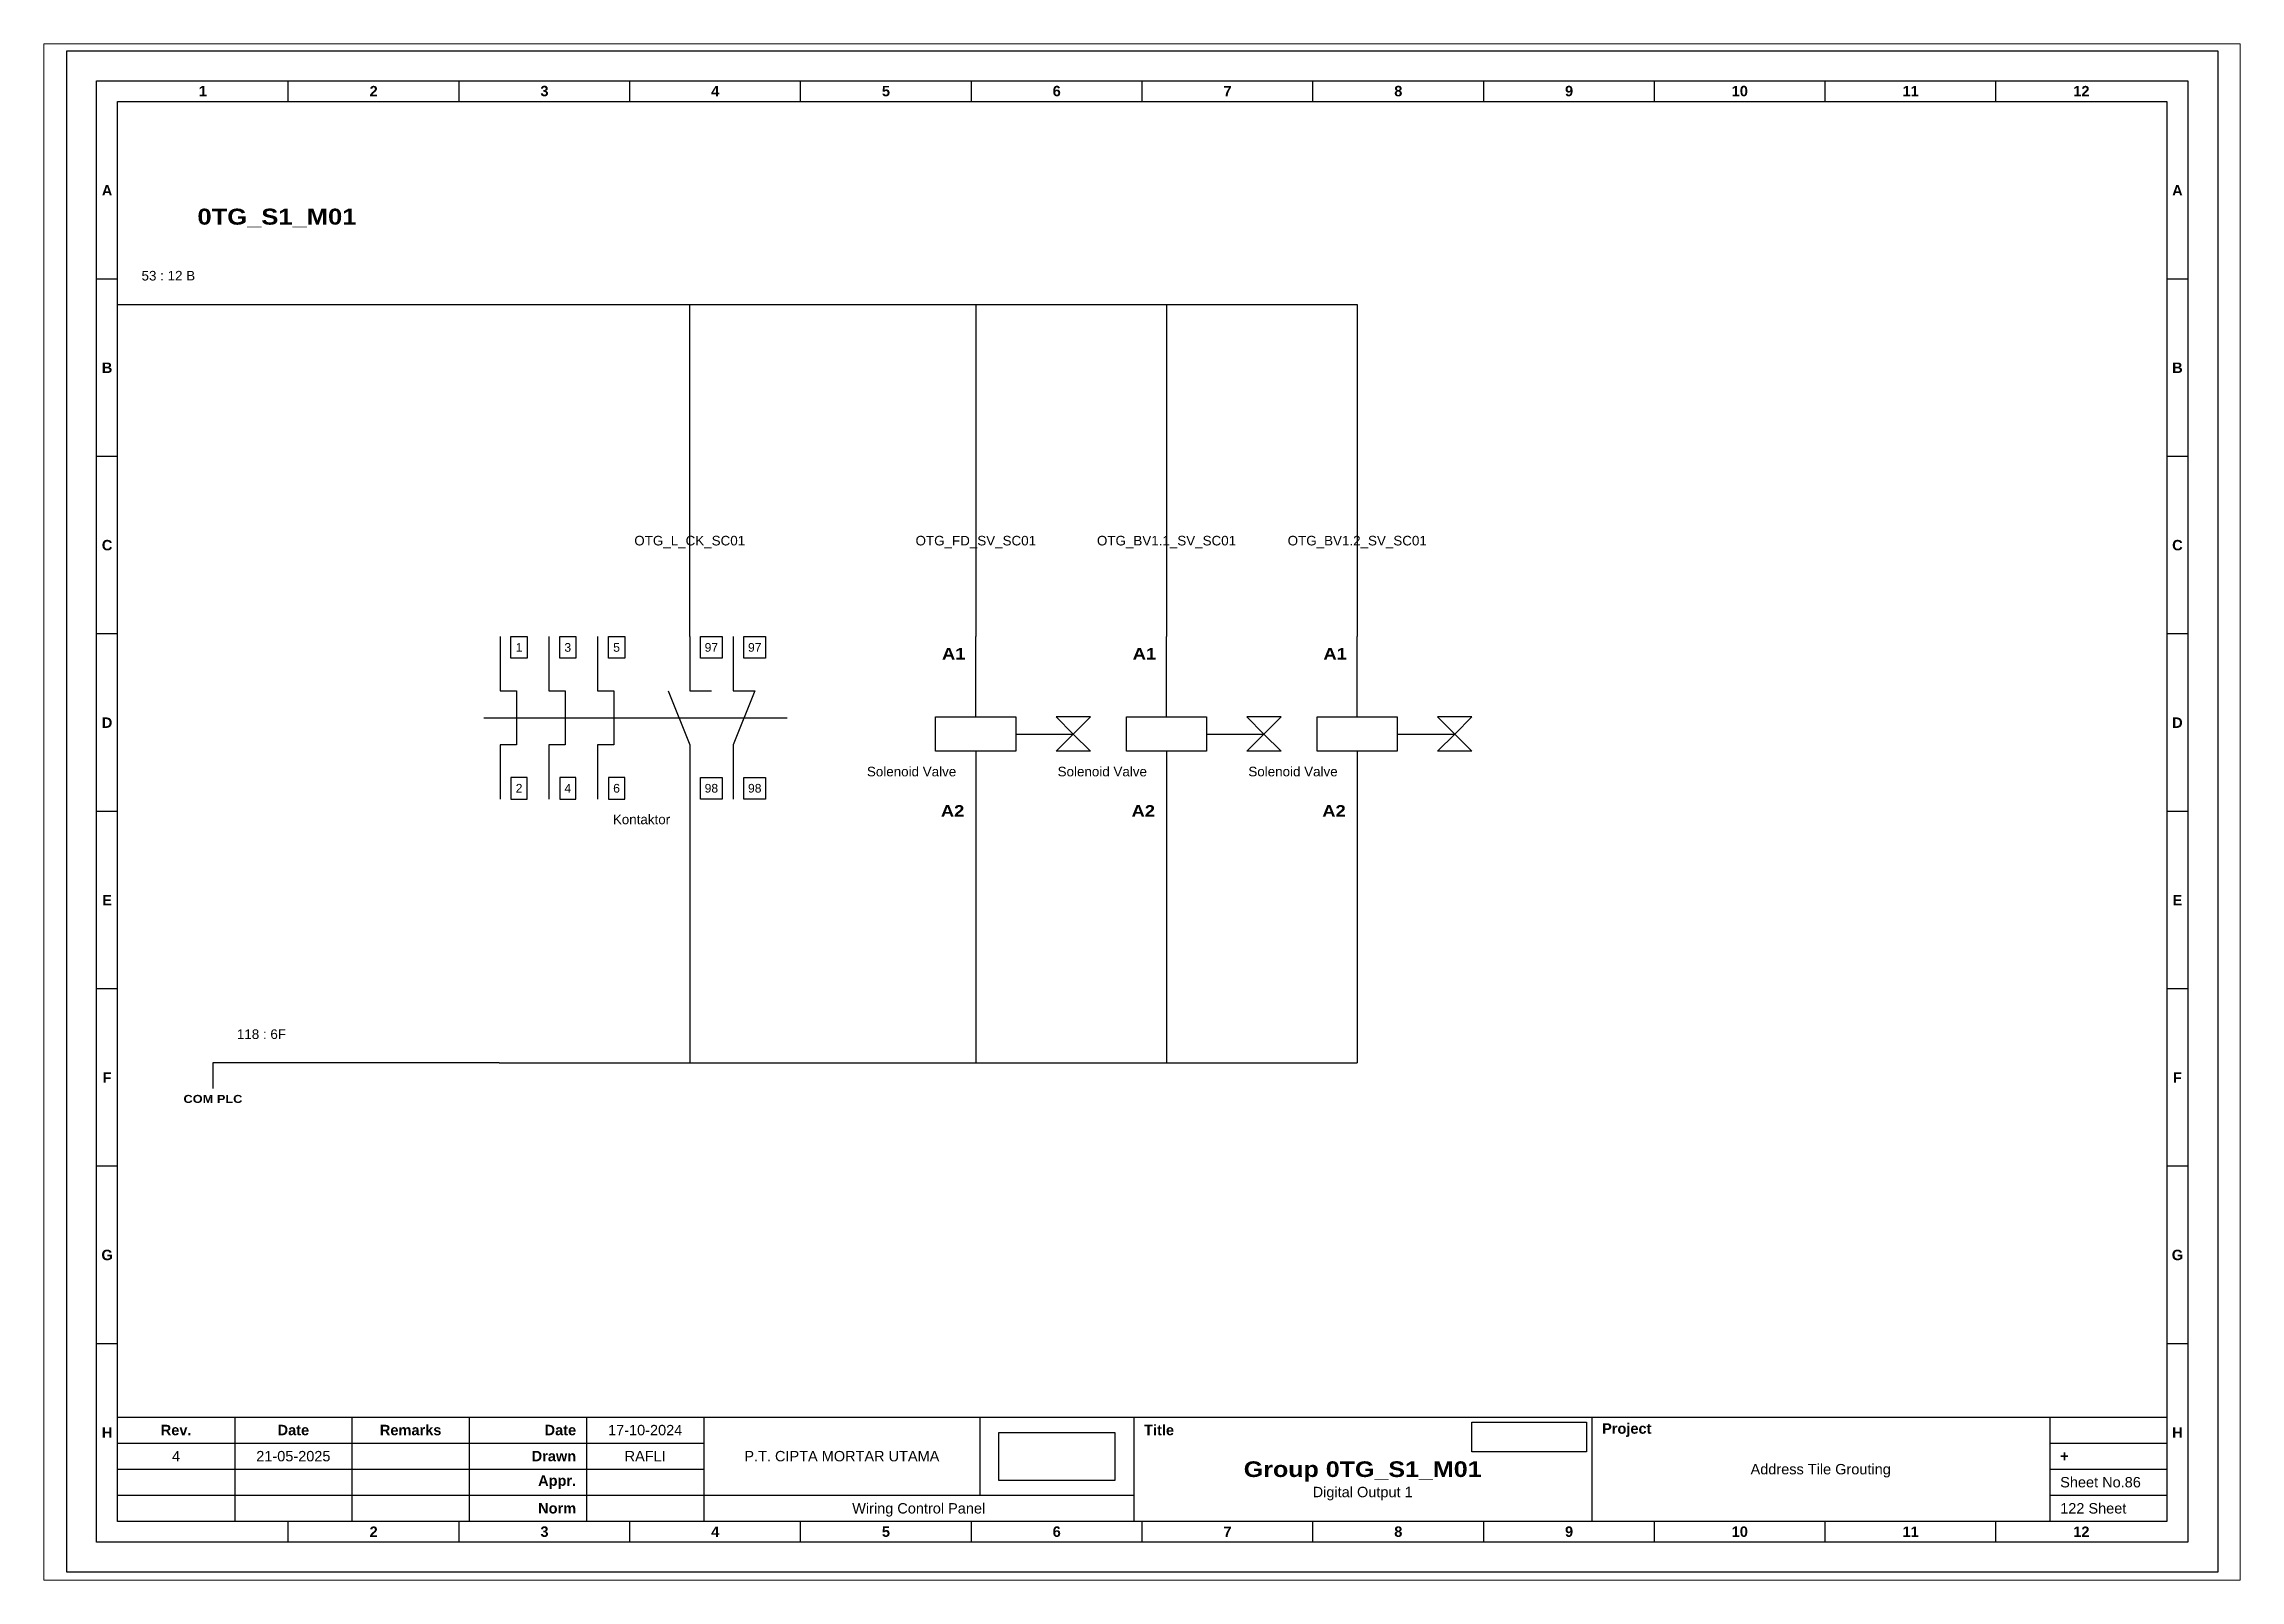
# Paper-space layout '0TG_S1_M01' of a CAD drawing. Header units: centimetres, sheet in millimetres. Extents: x -3 to 818, y -16 to 558.
# The model-space entities are those that its viewports show. They can reach past a viewport. Long polylines and large blocks are cut down to what shows.
import ezdxf
from ezdxf.enums import TextEntityAlignment as Align

# ---------------------------------------------------------------- set-up
doc = ezdxf.new("R2010")
doc.units = ezdxf.units.CM
doc.header["$MEASUREMENT"] = 0
doc.layers.add('MU Project Line', color=7, linetype='Continuous', true_color=0xfefefe)
doc.styles.add('Bold', font='ariblk.ttf', dxfattribs={"height": 25.4})
doc.styles.get("Standard").update_dxf_attribs({"font": 'arial.ttf'})
picture_1 = doc.add_image_def('image1.png', size_in_pixel=(2048, 847))
picture_2 = doc.add_image_def('image2.png', size_in_pixel=(2092, 542))

# ---------------------------------------------------------------- blocks, each defined once
blk = doc.blocks.new('KOP MU PROJECT')
at = {"color": 6, "ltscale": 50}
for p, q in [((27.74, 184.05), (27.74, 186.66)), ((49.13, 184.05), (49.13, 186.66)), ((70.51, 184.05), (70.51, 186.66)), ((91.89, 184.05), (91.89, 186.66)), ((113.27, 184.05), (113.27, 186.66)), ((134.66, 184.05), (134.66, 186.66)), ((156.04, 184.05), (156.04, 186.66)), ((177.42, 184.05), (177.42, 186.66)), ((198.8, 184.05), (198.8, 186.66)), ((220.19, 184.05), (220.19, 186.66)), ((241.57, 184.05), (241.57, 186.66)), ((6.36, 161.84), (3.75, 161.84)), ((265.59, 161.84), (262.98, 161.84)), ((6.36, 139.63), (3.75, 139.63)), ((265.59, 139.63), (262.98, 139.63)), ((6.36, 117.42), (3.75, 117.42)), ((265.59, 117.42), (262.98, 117.42)), ((6.36, 95.22), (3.75, 95.22)), ((265.59, 95.22), (262.98, 95.22)), ((6.36, 73.01), (3.75, 73.01)), ((265.59, 73.01), (262.98, 73.01)), ((6.36, 50.8), (3.75, 50.8)), ((265.59, 50.8), (262.98, 50.8)), ((6.36, 28.59), (3.75, 28.59)), ((265.59, 28.59), (262.98, 28.59)), ((27.74, 3.75), (27.74, 6.36)), ((49.13, 3.75), (49.13, 6.36)), ((70.51, 3.75), (70.51, 6.36)), ((91.89, 3.75), (91.89, 6.36)), ((113.27, 3.75), (113.27, 6.36)), ((134.66, 3.75), (134.66, 6.36)), ((156.04, 3.75), (156.04, 6.36)), ((177.42, 3.75), (177.42, 6.36)), ((198.8, 3.75), (198.8, 6.36)), ((220.19, 3.75), (220.19, 6.36)), ((241.57, 3.75), (241.57, 6.36))]:
    blk.add_line(p, q, dxfattribs=at)
at = {"ltscale": 50}
for p, q in [((6.36, 19.41), (262.98, 19.41)), ((21.04, 19.41), (21.04, 6.36)), ((35.72, 19.41), (35.72, 6.36)), ((50.41, 19.41), (50.41, 6.36)), ((65.09, 19.41), (65.09, 6.36)), ((79.77, 19.41), (79.77, 6.36)), ((114.35, 19.41), (114.35, 9.62)), ((133.6, 19.41), (133.6, 6.36)), ((190.95, 19.41), (190.95, 6.36)), ((248.3, 19.41), (248.3, 6.36)), ((6.36, 16.15), (79.77, 16.15)), ((248.3, 16.15), (262.98, 16.15)), ((6.36, 12.89), (79.77, 12.89)), ((248.3, 12.89), (262.98, 12.89)), ((6.36, 9.62), (133.6, 9.62)), ((248.3, 9.62), (262.98, 9.62))]:
    blk.add_line(p, q, dxfattribs=at)
at = {"color": 1, "ltscale": 50}
blk.add_lwpolyline([(269.34, 0), (0, 0), (0, 190.41), (269.34, 190.41)], close=True, dxfattribs=at)
at = {"color": 6, "ltscale": 50}
for points in [[(265.59, 3.75), (3.75, 3.75), (3.75, 186.66), (265.59, 186.66)], [(262.98, 6.36), (6.36, 6.36), (6.36, 184.05), (262.98, 184.05)]]:
    blk.add_lwpolyline(points, close=True, dxfattribs=at)
at = {"ltscale": 50, "char_height": 1.305, "attachment_point": 4}
for s, width, heights, insert in [('\\pxqc;{\\fArial|b1|i0|c0|p34;1}', 21.3825, [2.51], (6.36, 185.36)), ('\\pxqc;{\\fArial|b1|i0|c0|p34;2}', 21.3825, [2.51], (27.74, 185.36)), ('\\pxqc;{\\fArial|b1|i0|c0|p34;3}', 21.3825, [2.51], (49.13, 185.36)), ('\\pxqc;{\\fArial|b1|i0|c0|p34;4}', 21.3825, [2.51], (70.51, 185.36)), ('\\pxqc;{\\fArial|b1|i0|c0|p34;5}', 21.3825, [2.51], (91.89, 185.36)), ('\\pxqc;{\\fArial|b1|i0|c0|p34;6}', 21.3825, [2.51], (113.27, 185.36)), ('\\pxqc;{\\fArial|b1|i0|c0|p34;7}', 21.3825, [2.51], (134.66, 185.36)), ('\\pxqc;{\\fArial|b1|i0|c0|p34;8}', 21.3825, [2.51], (156.04, 185.36)), ('\\pxqc;{\\fArial|b1|i0|c0|p34;9}', 21.3825, [2.51], (177.42, 185.36)), ('\\pxqc;{\\fArial|b1|i0|c0|p34;10}', 21.3825, [2.51], (198.8, 185.36)), ('\\pxqc;{\\fArial|b1|i0|c0|p34;11}', 21.3825, [2.51], (220.19, 185.36)), ('\\pxqc;{\\fArial|b1|i0|c0|p34;12}', 21.3825, [2.51], (241.57, 185.36)), ('\\pxqc;{\\fArial|b1|i0|c0|p34;A}', 2.61, [2.51], (3.75, 172.95)), ('\\pxqc;{\\fArial|b1|i0|c0|p34;A}', 2.61, [2.51], (262.98, 172.95)), ('\\pxqc;{\\fArial|b1|i0|c0|p34;B}', 2.61, [2.51], (3.75, 150.74)), ('\\pxqc;{\\fArial|b1|i0|c0|p34;B}', 2.61, [2.51], (262.98, 150.74)), ('\\pxqc;{\\fArial|b1|i0|c0|p34;C}', 2.61, [2.51], (3.75, 128.53)), ('\\pxqc;{\\fArial|b1|i0|c0|p34;C}', 2.61, [2.51], (262.98, 128.53)), ('\\pxqc;{\\fArial|b1|i0|c0|p34;D}', 2.61, [2.51], (3.75, 106.32)), ('\\pxqc;{\\fArial|b1|i0|c0|p34;D}', 2.61, [2.51], (262.98, 106.32)), ('\\pxqc;{\\fArial|b1|i0|c0|p34;E}', 2.61, [2.51], (3.75, 84.11)), ('\\pxqc;{\\fArial|b1|i0|c0|p34;E}', 2.61, [2.51], (262.98, 84.11)), ('\\pxqc;{\\fArial|b1|i0|c0|p34;F}', 2.61, [2.51], (3.75, 61.9)), ('\\pxqc;{\\fArial|b1|i0|c0|p34;F}', 2.61, [2.51], (262.98, 61.9)), ('\\pxqc;{\\fArial|b1|i0|c0|p34;G}', 2.61, [2.51], (3.75, 39.69)), ('\\pxqc;{\\fArial|b1|i0|c0|p34;G}', 2.61, [2.51], (262.98, 39.69)), ('\\pxqc;{\\fArial|b1|i0|c0|p34;H}', 2.61, [2.51], (3.75, 17.47)), ('\\pxqc;{\\fArial|b1|i0|c0|p34;Rev.}', 14.6811, [2.88], (6.36, 17.78)), ('\\pxqc;{\\fArial|b1|i0|c0|p34;Date}', 14.6811, [2.88], (21.04, 17.78)), ('\\pxqc;{\\fArial|b1|i0|c0|p34;Remarks}', 14.6811, [2.88], (35.72, 17.78)), ('\\pxqr;{\\fArial|b1|i0|c0|p34;Date}', 13.3761, [2.88], (50.41, 17.78)), ('\\pxql;{\\fArial|b1|i0|c0|p34;Title}', 50.2419, [2.88], (134.9, 17.78)), ('\\pxql;{\\fArial|b1|i0|c0|p34;Project}', 50.2419, [2.88], (192.25, 17.78)), ('\\pxqc;{\\fArial|b1|i0|c0|p34;H}', 2.61, [2.51], (262.98, 17.47)), ('\\pxqr;{\\fArial|b1|i0|c0|p34;Drawn}', 13.3761, [2.88], (50.41, 14.52)), ('\\pxql;{\\fArial|b1|i0|c0|p34;+}', 14.6811, [2.88], (249.61, 14.52)), ('\\pxqr;{\\fArial|b1|i0|c0|p34;Appr.}', 13.3761, [2.88], (50.41, 11.26)), ('\\pxqr;{\\fArial|b1|i0|c0|p34;Norm}', 13.3761, [2.88], (50.41, 7.99)), ('\\pxqc;{\\fArial|b1|i0|c0|p34;2}', 21.3825, [2.51], (27.74, 5.06)), ('\\pxqc;{\\fArial|b1|i0|c0|p34;3}', 21.3825, [2.51], (49.13, 5.06)), ('\\pxqc;{\\fArial|b1|i0|c0|p34;4}', 21.3825, [2.51], (70.51, 5.06)), ('\\pxqc;{\\fArial|b1|i0|c0|p34;5}', 21.3825, [2.51], (91.89, 5.06)), ('\\pxqc;{\\fArial|b1|i0|c0|p34;6}', 21.3825, [2.51], (113.27, 5.06)), ('\\pxqc;{\\fArial|b1|i0|c0|p34;7}', 21.3825, [2.51], (134.66, 5.06)), ('\\pxqc;{\\fArial|b1|i0|c0|p34;8}', 21.3825, [2.51], (156.04, 5.06)), ('\\pxqc;{\\fArial|b1|i0|c0|p34;9}', 21.3825, [2.51], (177.42, 5.06)), ('\\pxqc;{\\fArial|b1|i0|c0|p34;10}', 21.3825, [2.51], (198.8, 5.06)), ('\\pxqc;{\\fArial|b1|i0|c0|p34;11}', 21.3825, [2.51], (220.19, 5.06)), ('\\pxqc;{\\fArial|b1|i0|c0|p34;12}', 21.3825, [2.51], (241.57, 5.06))]:
    blk.add_mtext_dynamic_manual_height_columns(s, width=width, gutter_width=0.0326, heights=heights, dxfattribs=dict(at, insert=insert))
at = {"ltscale": 50}
for tag, p in [('DATECREATED', (72.43, 17.78)), ('REV', (13.7, 14.52)), ('REVDATE', (28.38, 14.52)), ('REMARKS', (43.06, 14.52)), ('DRAWN', (72.43, 14.52)), ('COMPANY', (97.06, 14.52)), ('APPR', (72.43, 11.26)), ('PROJECT', (219.62, 12.89)), ('NORM', (72.43, 7.99)), ('DRAWINGCATEGORY', (106.68, 7.99)), ('DESCRIPTION', (162.27, 10.03))]:
    blk.add_attdef(tag, text='', height=1.3, dxfattribs=at).set_placement(p, align=Align.MIDDLE_CENTER)
at = {"ltscale": 50, "style": 'Bold'}
blk.add_attdef('TITLE', text='', height=1.96, dxfattribs=at).set_placement((162.27, 12.89), align=Align.MIDDLE_CENTER)
at = {"ltscale": 50}
for tag, p in [('SHEETNUMBER', (249.61, 11.26)), ('TOTALSHEET', (249.61, 7.99))]:
    blk.add_attdef(tag, text='', height=1.3, dxfattribs=at).set_placement(p, align=Align.MIDDLE_LEFT)
image = blk.add_image(picture_1, insert=(116.72, 11.48), size_in_units=(14.5, 6), dxfattribs=at)
image.dxf.flags = 15
image = blk.add_image(picture_2, insert=(175.94, 15.04), size_in_units=(14.36, 3.72), dxfattribs=at)
image.dxf.flags = 15

msp = doc.modelspace()

# ---------------------------------------------------------------- linework, layer by layer
at = {"color": 146, "ltscale": 50, "true_color": 0x105689}
for p, q in [((2346.31, 2557.53), (2370.19, 2557.53)), ((2370.19, 2557.53), (2394.07, 2557.53)), ((2394.07, 2557.53), (2417.95, 2557.53)), ((2417.95, 2515.98), (2417.95, 2557.53)), ((2417.95, 2557.53), (2441.83, 2557.53)), ((2441.83, 2557.53), (2465.71, 2557.53)), ((2453.77, 2557.53), (2453.77, 2515.98)), ((2465.71, 2557.53), (2489.59, 2557.53)), ((2477.65, 2557.53), (2477.65, 2515.98)), ((2489.59, 2557.53), (2501.53, 2557.53)), ((2501.53, 2557.53), (2501.53, 2515.98)), ((2417.95, 2495.63), (2417.95, 2462.61)), ((2453.77, 2491.88), (2453.77, 2462.61)), ((2477.65, 2491.88), (2477.65, 2462.61)), ((2501.53, 2491.57), (2501.53, 2462.61)), ((2394.11, 2462.61), (2358.25, 2462.61)), ((2358.25, 2462.61), (2358.25, 2459.41)), ((2394.11, 2462.61), (2441.91, 2462.61)), ((2441.91, 2462.61), (2441.91, 2462.61)), ((2441.91, 2462.61), (2489.71, 2462.61)), ((2489.71, 2462.61), (2501.53, 2462.61))]:
    msp.add_line(p, q, dxfattribs=at)
at = {"ltscale": 50}
for p, q in [((2417.95, 2515.98), (2417.95, 2509.2)), ((2423.37, 2515.98), (2423.37, 2509.2)), ((2453.77, 2505.93), (2453.77, 2515.98)), ((2477.65, 2505.93), (2477.65, 2515.98)), ((2501.53, 2505.93), (2501.53, 2515.98)), ((2392.17, 2505.81), (2430.16, 2505.81)), ((2417.95, 2502.41), (2417.95, 2495.63)), ((2423.37, 2502.41), (2423.37, 2495.63)), ((2458.79, 2503.78), (2465.97, 2503.78)), ((2482.67, 2503.78), (2489.85, 2503.78)), ((2506.55, 2503.78), (2513.73, 2503.78)), ((2453.77, 2501.62), (2453.77, 2491.57)), ((2477.65, 2501.62), (2477.65, 2491.57)), ((2501.53, 2501.62), (2501.53, 2491.57))]:
    msp.add_line(p, q, dxfattribs=at)
at = {"color": 1, "ltscale": 50}
for points in [[(2394.2, 2515.98), (2394.2, 2509.2), (2396.24, 2509.2), (2396.24, 2502.41), (2394.2, 2502.41), (2394.2, 2495.63)], [(2400.31, 2515.98), (2400.31, 2509.2), (2402.34, 2509.2), (2402.34, 2502.41), (2400.31, 2502.41), (2400.31, 2495.63)], [(2406.41, 2515.98), (2406.41, 2509.2), (2408.45, 2509.2), (2408.45, 2502.41), (2406.41, 2502.41), (2406.41, 2495.63)]]:
    msp.add_lwpolyline(points, dxfattribs=at)
at = {"ltscale": 50}
for points in [[(2395.56, 2515.98), (2397.6, 2515.98), (2397.6, 2513.27), (2395.56, 2513.27)], [(2401.67, 2515.98), (2403.7, 2515.98), (2403.7, 2513.27), (2401.67, 2513.27)], [(2407.77, 2515.98), (2409.81, 2515.98), (2409.81, 2513.27), (2407.77, 2513.27)], [(2419.3, 2515.98), (2422.02, 2515.98), (2422.02, 2513.27), (2419.3, 2513.27)], [(2424.73, 2515.98), (2427.44, 2515.98), (2427.44, 2513.27), (2424.73, 2513.27)], [(2448.74, 2505.93), (2458.79, 2505.93), (2458.79, 2501.62), (2448.74, 2501.62)], [(2465.97, 2503.78), (2468.13, 2505.93), (2463.82, 2505.93)], [(2472.62, 2505.93), (2482.67, 2505.93), (2482.67, 2501.62), (2472.62, 2501.62)], [(2489.85, 2503.78), (2492.01, 2505.93), (2487.7, 2505.93)], [(2496.5, 2505.93), (2506.55, 2505.93), (2506.55, 2501.62), (2496.5, 2501.62)], [(2513.73, 2503.78), (2515.89, 2505.93), (2511.58, 2505.93)], [(2465.97, 2503.78), (2468.13, 2501.62), (2463.82, 2501.62)], [(2489.85, 2503.78), (2492.01, 2501.62), (2487.7, 2501.62)], [(2513.73, 2503.78), (2515.89, 2501.62), (2511.58, 2501.62)], [(2395.56, 2495.63), (2397.6, 2495.63), (2397.6, 2498.34), (2395.56, 2498.34)], [(2401.67, 2495.63), (2403.7, 2495.63), (2403.7, 2498.34), (2401.67, 2498.34)], [(2407.77, 2495.63), (2409.81, 2495.63), (2409.81, 2498.34), (2407.77, 2498.34)], [(2419.3, 2498.34), (2422.02, 2498.34), (2422.02, 2495.63), (2419.3, 2495.63)], [(2424.73, 2498.34), (2427.44, 2498.34), (2427.44, 2495.63), (2424.73, 2495.63)]]:
    msp.add_lwpolyline(points, close=True, dxfattribs=at)
for points in [[(2415.23, 2509.2), (2417.95, 2502.41)], [(2417.95, 2509.2), (2420.66, 2509.2)], [(2423.37, 2509.2), (2426.09, 2509.2), (2423.37, 2502.41)]]:
    msp.add_lwpolyline(points, dxfattribs=at)

# ---------------------------------------------------------------- block references
msp.add_blockref('KOP MU PROJECT', (2339.94, 2398.88)).add_auto_attribs({'DESCRIPTION': 'Digital Output 1', 'TITLE': 'Group 0TG_S1_M01', 'PROJECT': 'Address Tile Grouting', 'COMPANY': 'P.T. CIPTA MORTAR UTAMA', 'DRAWINGCATEGORY': 'Wiring Control Panel', 'DRAWN': 'RAFLI', 'DATECREATED': '17-10-2024', 'REVDATE': '21-05-2025', 'REV': '4', 'SHEETNUMBER': 'Sheet No.86', 'TOTALSHEET': '122 Sheet'})

# ---------------------------------------------------------------- texts
at = {"ltscale": 500, "style": 'Bold'}
msp.add_text('0TG_S1_M01', height=2, dxfattribs=at).set_placement((2356.31, 2567.53))
at = {"ltscale": 500}
for s, p in [('53 : 12 B', (2349.31, 2561.74)), ('118 : 6F', (2361.25, 2466.81))]:
    msp.add_text(s, height=1.2, dxfattribs=at).set_placement(p, align=Align.TOP_LEFT)
at = {"ltscale": 50}
for s, p in [('OTG_L_CK_SC01', (2417.95, 2527.98)), ('OTG_FD_SV_SC01', (2453.77, 2527.98)), ('OTG_BV1.1_SV_SC01', (2477.65, 2527.98)), ('OTG_BV1.2_SV_SC01', (2501.53, 2527.98))]:
    msp.add_text(s, height=1.2, dxfattribs=at).set_placement(p, align=Align.MIDDLE_CENTER)
at = {"ltscale": 500}
for s, height, p in [('1', 1.09, (2396.58, 2514.62)), ('3', 1.09, (2402.68, 2514.62)), ('5', 1.09, (2408.79, 2514.62)), ('97', 1.085, (2420.66, 2514.62)), ('97', 1.085, (2426.09, 2514.62)), ('2', 1.09, (2396.58, 2496.99)), ('4', 1.09, (2402.68, 2496.99)), ('6', 1.09, (2408.79, 2496.99)), ('98', 1.085, (2420.66, 2496.99)), ('98', 1.085, (2426.09, 2496.99))]:
    msp.add_text(s, height=height, dxfattribs=at).set_placement(p, align=Align.MIDDLE_CENTER)
at = {"ltscale": 500, "style": 'Bold'}
for p in [(2452.47, 2514.54), (2476.35, 2514.54), (2500.23, 2514.54)]:
    msp.add_text('A1', height=1.436, dxfattribs=at).set_placement(p, align=Align.TOP_RIGHT)
at = {"ltscale": 50}
for s, p in [('Solenoid Valve', (2451.32, 2498.12)), ('Solenoid Valve', (2475.2, 2498.12)), ('Solenoid Valve', (2499.08, 2498.12)), ('Kontaktor', (2415.5, 2492.13))]:
    msp.add_text(s, height=1.2, dxfattribs=at).set_placement(p, align=Align.BOTTOM_RIGHT)
at = {"ltscale": 500, "style": 'Bold'}
for p in [(2452.33, 2493.01), (2476.21, 2493.01), (2500.09, 2493.01)]:
    msp.add_text('A2', height=1.436, dxfattribs=at).set_placement(p, align=Align.BOTTOM_RIGHT)
at = {"ltscale": 50, "style": 'Bold'}
msp.add_text('COM PLC', height=1, dxfattribs=at).set_placement((2358.25, 2458.61), align=Align.TOP_CENTER)

psp = doc.layouts.new('0TG_S1_M01')

# ---------------------------------------------------------------- viewports
at = {"layer": 'MU Project Line', "ltscale": 50}
psp.add_viewport(center=(407.25, 271.11), size=(820.98, 573.9882), view_center_point=(2474.58, 2494.02), view_height=192.2542, dxfattribs=at)

doc.saveas('drawing.dxf')
